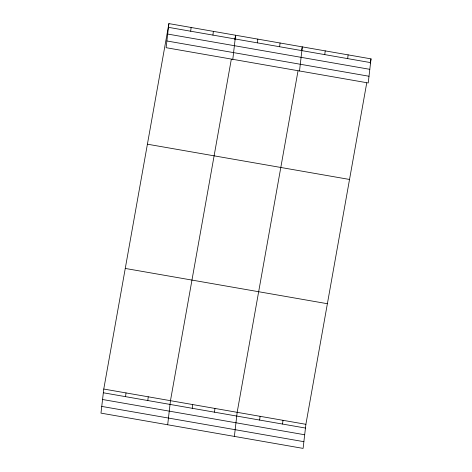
<?xml version="1.0" encoding="UTF-8"?>
<svg xmlns="http://www.w3.org/2000/svg" width="472" height="472" viewBox="0 0 472 472"><rect width="100%" height="100%" fill="white"/><g stroke="black" fill="none" stroke-linecap="round" stroke-linejoin="round"><path stroke-width="0.71" d="M168.899 23.6L166.109 47.69L368.231 82.96L371.022 58.87L168.899 23.6L103.769 389.04L100.978 413.13L303.101 448.4L305.891 424.31L366.72 82.989M125.57 396.663L126 392.922M147.801 400.539L148.237 396.799M190.7 31.223L191.13 27.482M167.678 424.771L170.469 400.681L231.298 59.36M212.931 35.099L213.368 31.358M192.269 408.304L192.7 404.557M232.808 59.33L235.599 35.241L234.838 39.495M214.5 412.18L214.937 408.439M257.399 42.858L257.83 39.117M234.383 436.411L237.168 412.316L297.997 70.995M279.63 46.74L280.067 42.999M299.513 70.971L302.298 46.876L301.667 50.421M259.641 420.056L260.078 416.316M324.771 54.616L325.208 50.876M282.551 424.057L282.982 420.31M347.681 58.611L348.112 54.87M370.26 63.124L371.022 58.87M168.463 27.341L370.585 62.611M167.69 34.055L369.812 69.325M166.887 40.975L369.01 76.246M147.406 144.196L349.528 179.46M125.263 268.444L327.379 303.714M103.769 389.04L305.891 424.31M103.333 392.781L305.455 428.051M102.56 399.501L304.682 434.765M101.757 406.416L303.879 441.686"/></g></svg>
